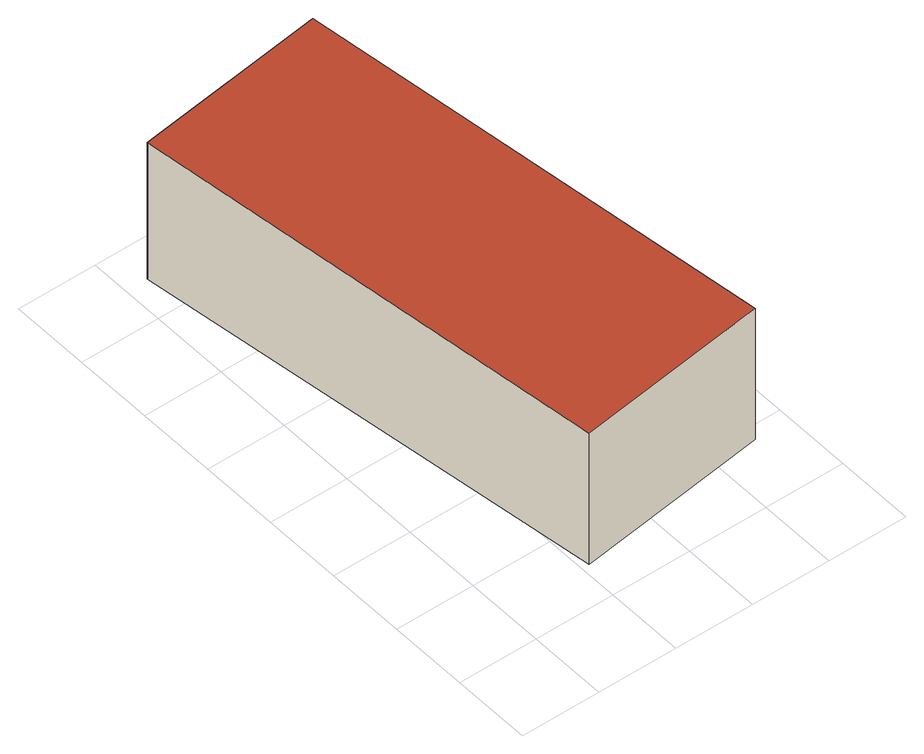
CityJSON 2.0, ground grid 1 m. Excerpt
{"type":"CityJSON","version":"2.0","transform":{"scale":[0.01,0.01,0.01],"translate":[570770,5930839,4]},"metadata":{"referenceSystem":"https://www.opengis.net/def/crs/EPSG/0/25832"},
"CityObjects":{
"building1":{"type":"Building","attributes":{"Grundfläche 2D":"14.908620","Grundhöhe NN":"4.916"},"geometry":[{"type":"Solid","lod":"3","boundaries":[[[[0,1,2,3]],[[4,5,3,2]],[[5,6,0,3]],[[6,7,1,0]],[[7,4,2,1]],[[7,6,5,4]]]],"semantics":{"surfaces":[{"type":"RoofSurface"},{"type":"WallSurface"},{"type":"GroundSurface"}],"values":[[0,1,1,1,1,2]]}}]}
},
"vertices":[
[110,49,276],[354,83,276],[271,684,284],[28,651,284],[271,684,92],[28,651,92],[110,49,92],[354,83,92]
]}
